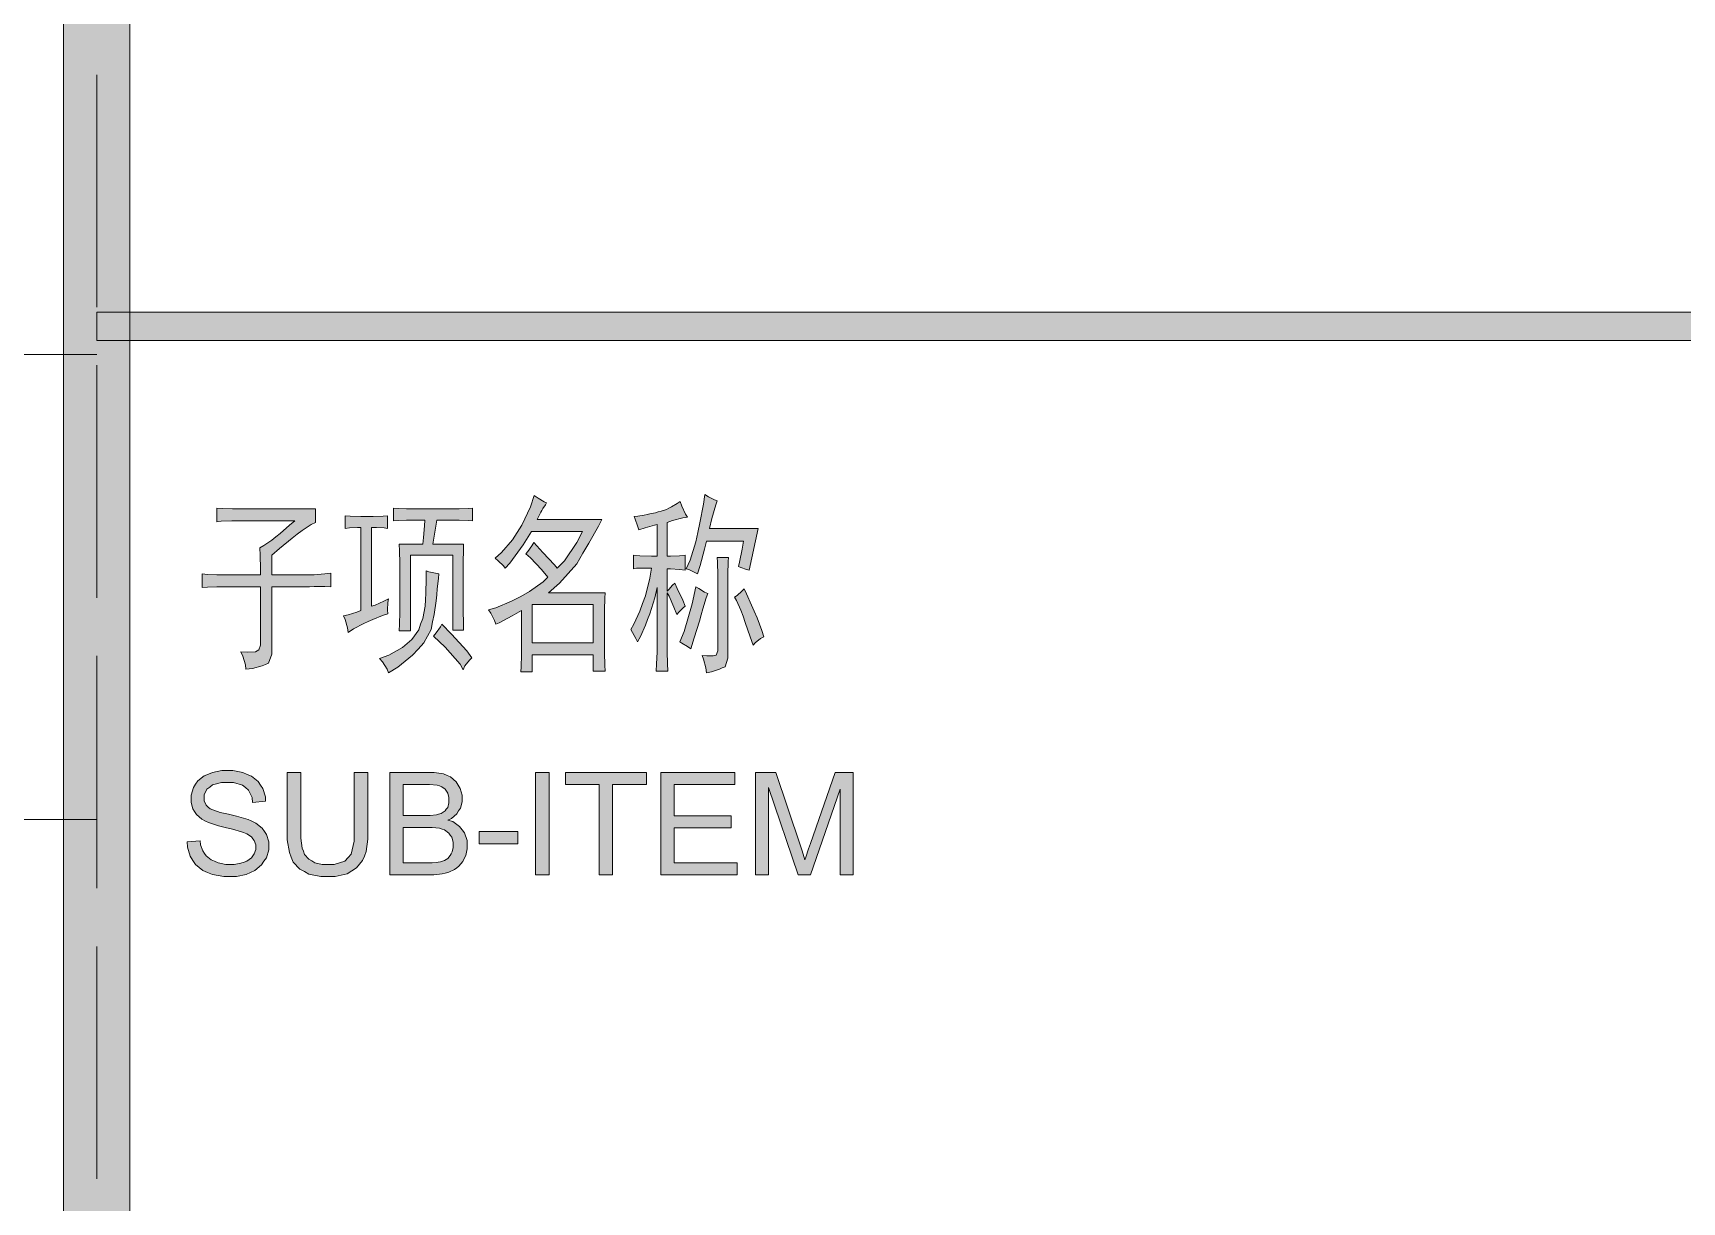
# Model space of a CAD drawing. Header units: millimetres. Extents: x 0 to 829, y 0 to 586.
# Drawn here: x 769.01 to 793.49, y 64.09 to 81.44 of the extents above; entities that cross this region are included whole.
import ezdxf

# ---------------------------------------------------------------- set-up
doc = ezdxf.new("R2010")
doc.units = ezdxf.units.MM

msp = doc.modelspace()

# ---------------------------------------------------------------- hatches: boundary and pattern name
h = msp.add_hatch(color=0)
h.dxf.hatch_style = 2
h.paths.add_polyline_path([(770.449028, 9.860139), (769.464778, 9.860139), (769.464778, 575.772139), (770.449028, 575.772139)])
h = msp.add_hatch(color=0)
h.dxf.hatch_style = 2
h.paths.add_polyline_path([(769.958667, 76.877333), (769.958667, 77.300667), (819.294639, 77.300667), (819.294639, 76.877333)])
h = msp.add_hatch(color=0)
h.paths.add_polyline_path([(776.633222, 74.467861), (776.615583, 74.439639), (776.576778, 74.383194), (776.562667, 74.354972), (776.548556, 74.330278), (776.513278, 74.26325), (776.492111, 74.224444), (777.451667, 74.224444), (777.402278, 74.122139), (777.261167, 73.871667), (777.172972, 73.719972), (777.08125, 73.56475), (776.82725, 73.275472), (776.661444, 73.134361), (777.501056, 73.134361), (777.497528, 73.053222), (777.494, 72.880361), (777.494, 72.792167), (777.494, 72.337083), (777.494, 72.241833), (777.497528, 72.058389), (777.501056, 71.970194), (777.324667, 71.970194), (777.324667, 72.213611), (776.418028, 72.213611), (776.418028, 71.959611), (776.252222, 71.959611), (776.25575, 72.037222), (776.259278, 72.213611), (776.259278, 72.312389), (776.259278, 72.869778), (776.121694, 72.792167), (775.931194, 72.689861), (775.878278, 72.668694), (775.860639, 72.725139), (775.807722, 72.830972), (775.768917, 72.880361), (775.878278, 72.908583), (776.114639, 73.007361), (776.248694, 73.081444), (776.379222, 73.152), (776.580306, 73.296639), (776.650861, 73.367194), (776.559139, 73.480083), (776.396861, 73.652944), (776.326306, 73.712917), (776.354528, 73.744667), (776.4145, 73.829333), (776.442722, 73.878722), (776.576778, 73.734083), (776.749639, 73.547111), (776.791972, 73.50125), (776.897806, 73.607083), (777.084778, 73.878722), (777.165917, 74.044528), (776.410972, 74.044528), (776.283972, 73.846972), (776.089944, 73.575333), (776.019389, 73.50125), (775.994694, 73.536528), (775.917083, 73.607083), (775.867694, 73.645889), (775.962944, 73.730556), (776.12875, 73.921056), (776.195778, 74.030417), (776.266333, 74.13625), (776.393333, 74.411417), (776.449778, 74.577222), (776.506222, 74.538417), (776.597944, 74.4855)])
h.paths.add_polyline_path([(777.324667, 72.39), (777.324667, 72.957972), (776.418028, 72.957972), (776.418028, 72.39)])
h = msp.add_hatch(color=0)
h.dxf.hatch_style = 2
h.paths.add_polyline_path([(777.885583, 72.591083), (777.927917, 72.668694), (778.016111, 72.859194), (778.058444, 72.975611), (778.100778, 73.0885), (778.167806, 73.353083), (778.1925, 73.50125), (778.104306, 73.50125), (777.97025, 73.497722), (777.924389, 73.490667), (777.924389, 73.69175), (778.016111, 73.684694), (778.1925, 73.677639), (778.273639, 73.677639), (778.273639, 74.146833), (778.234833, 74.13625), (778.09725, 74.097444), (778.002, 74.069222), (777.984361, 74.129194), (777.949083, 74.227972), (777.934972, 74.266778), (777.987889, 74.273833), (778.083139, 74.287944), (778.125472, 74.295), (778.167806, 74.305583), (778.248944, 74.323222), (778.291278, 74.333806), (778.333611, 74.344389), (778.411222, 74.372611), (778.450028, 74.39025), (778.488833, 74.407889), (778.569972, 74.457278), (778.615833, 74.489028), (778.640528, 74.418472), (778.696972, 74.302056), (778.725194, 74.256194), (778.654639, 74.245611), (778.502944, 74.206806), (778.425333, 74.178583), (778.425333, 73.677639), (778.471194, 73.677639), (778.60525, 73.684694), (778.689917, 73.69175), (778.689917, 73.4695), (778.60525, 73.480083), (778.471194, 73.490667), (778.425333, 73.490667), (778.425333, 73.159056), (778.450028, 73.18375), (778.502944, 73.24725), (778.534694, 73.279), (778.5735, 73.197861), (778.654639, 73.025), (778.689917, 72.936806), (778.661694, 72.912111), (778.601722, 72.852139), (778.566444, 72.813333), (778.524111, 72.922694), (778.453556, 73.084972), (778.425333, 73.134361), (778.425333, 72.312389), (778.425333, 72.259472), (778.428861, 72.086611), (778.432389, 71.970194), (778.259528, 71.970194), (778.266583, 72.079556), (778.273639, 72.252417), (778.273639, 72.312389), (778.273639, 73.211972), (778.238361, 73.05675), (778.167806, 72.820389), (778.132528, 72.735722), (778.100778, 72.651056), (778.026694, 72.48525), (777.984361, 72.404111), (777.959667, 72.4535), (777.910278, 72.545222)])
h = msp.add_hatch(color=0)
h.dxf.hatch_style = 2
h.paths.add_polyline_path([(779.166167, 74.499611), (779.145, 74.439639), (779.088556, 74.235028), (779.04975, 74.090389), (779.772944, 74.090389), (779.642417, 73.4695), (779.600083, 73.480083), (779.518944, 73.508306), (779.483667, 73.522417), (779.497778, 73.589444), (779.536583, 73.779944), (779.55775, 73.899889), (779.007417, 73.899889), (778.979194, 73.783472), (778.912167, 73.540056), (778.873361, 73.413056), (778.823972, 73.441278), (778.742833, 73.480083), (778.707556, 73.490667), (778.764, 73.617667), (778.848667, 73.889306), (778.880417, 74.030417), (778.908639, 74.171528), (778.961556, 74.450222), (778.982722, 74.591333), (779.035639, 74.556056), (779.127361, 74.513722)])
h = msp.add_hatch(color=0)
h.dxf.hatch_style = 2
h.paths.add_polyline_path([(772.0965, 72.259472), (772.19175, 72.252417), (772.311694, 72.259472), (772.336389, 72.273583), (772.361083, 72.287694), (772.389306, 72.35825), (772.389306, 72.414694), (772.389306, 73.222556), (771.796639, 73.222556), (771.736667, 73.222556), (771.599083, 73.219028), (771.521472, 73.211972), (771.521472, 73.413056), (771.599083, 73.406), (771.736667, 73.402472), (771.796639, 73.402472), (772.389306, 73.402472), (772.389306, 73.490667), (772.38225, 73.69175), (772.378722, 73.801111), (772.438694, 73.836389), (772.555111, 73.917528), (772.615083, 73.966917), (772.678583, 74.016306), (772.816167, 74.13625), (772.897306, 74.19975), (772.047111, 74.19975), (771.958917, 74.19975), (771.803694, 74.196222), (771.736667, 74.189167), (771.736667, 74.39025), (771.824861, 74.383194), (771.9695, 74.379667), (772.029472, 74.379667), (773.204222, 74.379667), (773.204222, 74.178583), (773.140722, 74.146833), (773.003139, 74.058639), (772.929056, 74.002194), (772.854972, 73.94575), (772.668, 73.790528), (772.555111, 73.69175), (772.555111, 73.402472), (773.1125, 73.402472), (773.183056, 73.402472), (773.341806, 73.413056), (773.43, 73.423639), (773.43, 73.222556), (773.341806, 73.229611), (773.183056, 73.229611), (773.1125, 73.222556), (772.555111, 73.222556), (772.555111, 72.337083), (772.555111, 72.224194), (772.505722, 72.090139), (772.459861, 72.068972), (772.410472, 72.047806), (772.265833, 72.012528), (772.170583, 72.001944), (772.163528, 72.065444), (772.124722, 72.192444)])
h = msp.add_hatch(color=0)
h.dxf.hatch_style = 2
h.paths.add_polyline_path([(774.276667, 72.823917), (774.199056, 72.795694), (774.054417, 72.73925), (773.987389, 72.7075), (773.920361, 72.67575), (773.768667, 72.598139), (773.687528, 72.545222), (773.676944, 72.61225), (773.645194, 72.735722), (773.6205, 72.792167), (773.687528, 72.806278), (773.814528, 72.845083), (773.878028, 72.869778), (773.878028, 74.100972), (773.825111, 74.100972), (773.708694, 74.097444), (773.645194, 74.090389), (773.645194, 74.277361), (773.71575, 74.273833), (773.878028, 74.266778), (773.96975, 74.266778), (774.061472, 74.266778), (774.209639, 74.273833), (774.269611, 74.277361), (774.269611, 74.090389), (774.22375, 74.097444), (774.107333, 74.100972), (774.036778, 74.100972), (774.036778, 72.936806), (774.089694, 72.950917), (774.216694, 73.007361), (774.28725, 73.046167), (774.276667, 72.989722), (774.273139, 72.880361)])
h = msp.add_hatch(color=0)
h.dxf.hatch_style = 2
h.paths.add_polyline_path([(775.267972, 74.379667), (775.335, 74.379667), (775.469056, 74.383194), (775.536083, 74.39025), (775.536083, 74.19975), (775.469056, 74.206806), (775.335, 74.213861), (775.267972, 74.213861), (775.003389, 74.213861), (774.989278, 74.122139), (774.961056, 73.94575), (774.943417, 73.857556), (775.402028, 73.857556), (775.3985, 73.772889), (775.394972, 73.589444), (775.394972, 73.490667), (775.394972, 72.936806), (775.394972, 72.862722), (775.3985, 72.686333), (775.402028, 72.5805), (775.243278, 72.5805), (775.243278, 73.69175), (774.611806, 73.69175), (774.611806, 72.569917), (774.446, 72.569917), (774.449528, 72.668694), (774.453056, 72.845083), (774.453056, 72.922694), (774.453056, 73.490667), (774.453056, 73.575333), (774.449528, 73.758778), (774.446, 73.857556), (774.79525, 73.857556), (774.805833, 73.952806), (774.823472, 74.129194), (774.827, 74.213861), (774.618861, 74.213861), (774.555361, 74.213861), (774.428361, 74.206806), (774.361333, 74.19975), (774.361333, 74.39025), (774.428361, 74.383194), (774.555361, 74.379667), (774.618861, 74.379667)])
h = msp.add_hatch(color=0)
h.dxf.hatch_style = 2
h.paths.add_polyline_path([(775.035139, 73.413056), (775.028083, 73.346028), (775.010444, 73.190806), (775.003389, 73.102611), (774.992806, 73.014417), (774.964583, 72.813333), (774.939889, 72.703972), (774.918722, 72.591083), (774.809361, 72.39), (774.728222, 72.298278), (774.643556, 72.206556), (774.424833, 72.030167), (774.28725, 71.9455), (774.266083, 72.001944), (774.199056, 72.107778), (774.153194, 72.157167), (774.290778, 72.206556), (774.495389, 72.319444), (774.565944, 72.379417), (774.632972, 72.442917), (774.735278, 72.584028), (774.7635, 72.668694), (774.79525, 72.753361), (774.830528, 72.933278), (774.837583, 73.028528), (774.841111, 73.127306), (774.844639, 73.338972), (774.844639, 73.458917), (774.886972, 73.444806), (774.982222, 73.423639)])
h = msp.add_hatch(color=0)
h.dxf.hatch_style = 2
h.paths.add_polyline_path([(779.331972, 73.656472), (779.328444, 73.600028), (779.324917, 73.406), (779.324917, 73.268417), (779.324917, 72.270056), (779.324917, 72.164222), (779.282583, 72.037222), (779.24025, 72.019583), (779.197917, 71.998417), (779.0815, 71.963139), (779.007417, 71.9455), (778.996833, 72.019583), (778.961556, 72.146583), (778.940389, 72.203028), (779.010944, 72.195972), (779.106194, 72.195972), (779.127361, 72.203028), (779.152056, 72.206556), (779.173222, 72.273583), (779.173222, 72.337083), (779.173222, 73.268417), (779.173222, 73.395417), (779.169694, 73.589444), (779.166167, 73.656472)])
h = msp.add_hatch(color=0)
h.dxf.hatch_style = 2
h.paths.add_polyline_path([(779.025056, 73.123778), (779.000361, 73.05675), (778.950972, 72.898), (778.926278, 72.806278), (778.901583, 72.714556), (778.823972, 72.464083), (778.774583, 72.301806), (778.725194, 72.337083), (778.640528, 72.386472), (778.608778, 72.404111), (778.675806, 72.559333), (778.79575, 72.968556), (778.848667, 73.222556), (778.891, 73.197861), (778.979194, 73.144944)])
h = msp.add_hatch(color=0)
h.dxf.hatch_style = 2
h.paths.add_polyline_path([(779.564806, 73.190806), (779.600083, 73.12025), (779.674167, 72.950917), (779.7165, 72.859194), (779.758833, 72.763944), (779.829389, 72.573444), (779.857611, 72.481722), (779.808222, 72.4535), (779.727083, 72.39), (779.698861, 72.35825), (779.656528, 72.481722), (779.582444, 72.693389), (779.550694, 72.785111), (779.515417, 72.876833), (779.451917, 73.017944), (779.423694, 73.067333), (779.4625, 73.095556), (779.533056, 73.159056)])
h = msp.add_hatch(color=0)
h.dxf.hatch_style = 2
h.paths.add_polyline_path([(775.077472, 72.668694), (775.222111, 72.520528), (775.447889, 72.270056), (775.5255, 72.16775), (775.486694, 72.136), (775.419667, 72.047806), (775.394972, 71.991361), (775.349111, 72.076028), (775.126861, 72.3265), (774.954, 72.492306), (774.992806, 72.541694), (775.056306, 72.629889)])
h = msp.add_hatch(color=0)
h.dxf.hatch_style = 2
h.paths.add_polyline_path([(771.299222, 69.43725), (771.489722, 69.451361), (771.496778, 69.394917), (771.528528, 69.303194), (771.553222, 69.264389), (771.577917, 69.229111), (771.655528, 69.169139), (771.704917, 69.147972), (771.757833, 69.123278), (771.87425, 69.102111), (771.93775, 69.102111), (771.994194, 69.102111), (772.0965, 69.11975), (772.142361, 69.137389), (772.184694, 69.1515), (772.251722, 69.200889), (772.272889, 69.229111), (772.294056, 69.260861), (772.315222, 69.324361), (772.315222, 69.359639), (772.315222, 69.394917), (772.294056, 69.458417), (772.272889, 69.483111), (772.251722, 69.511333), (772.184694, 69.557194), (772.135306, 69.574833), (772.103556, 69.585417), (771.9695, 69.624222), (771.863667, 69.648917), (771.761361, 69.673611), (771.613194, 69.723), (771.570861, 69.744167), (771.517944, 69.772389), (771.436806, 69.842944), (771.408583, 69.885278), (771.383889, 69.927611), (771.355667, 70.022861), (771.355667, 70.075778), (771.355667, 70.132222), (771.390944, 70.241583), (771.422694, 70.290972), (771.454444, 70.340361), (771.549694, 70.417972), (771.613194, 70.442667), (771.676694, 70.467361), (771.814278, 70.495583), (771.891889, 70.495583), (771.976556, 70.495583), (772.124722, 70.467361), (772.188222, 70.439139), (772.25525, 70.410917), (772.354028, 70.333306), (772.389306, 70.280389), (772.421056, 70.227472), (772.459861, 70.107528), (772.463389, 70.0405), (772.269361, 70.022861), (772.262306, 70.096944), (772.209389, 70.206306), (772.163528, 70.241583), (772.117667, 70.280389), (771.987139, 70.315667), (771.898944, 70.315667), (771.807222, 70.315667), (771.676694, 70.283917), (771.634361, 70.248639), (771.592028, 70.216889), (771.549694, 70.13575), (771.549694, 70.086361), (771.549694, 70.047556), (771.577917, 69.980528), (771.609667, 69.952306), (771.637889, 69.927611), (771.789583, 69.871167), (771.913056, 69.846472), (772.033, 69.81825), (772.202333, 69.768861), (772.248194, 69.747694), (772.315222, 69.715944), (772.414, 69.638333), (772.44575, 69.592472), (772.4775, 69.546611), (772.50925, 69.43725), (772.50925, 69.377278), (772.50925, 69.317306), (772.473972, 69.200889), (772.438694, 69.147972), (772.403417, 69.095056), (772.304639, 69.010389), (772.237611, 68.982167), (772.174111, 68.950417), (772.029472, 68.922194), (771.948333, 68.922194), (771.8425, 68.922194), (771.673167, 68.950417), (771.602611, 68.982167), (771.532056, 69.010389), (771.422694, 69.102111), (771.383889, 69.162083), (771.345083, 69.222056), (771.30275, 69.359639)])
h = msp.add_hatch(color=0)
h.dxf.hatch_style = 2
h.paths.add_polyline_path([(773.77925, 70.467361), (773.980333, 70.467361), (773.980333, 69.588944), (773.980333, 69.476056), (773.955639, 69.292611), (773.930944, 69.225583), (773.902722, 69.158556), (773.811, 69.049194), (773.743972, 69.006861), (773.673417, 68.964528), (773.497028, 68.922194), (773.387667, 68.922194), (773.281833, 68.922194), (773.105444, 68.957472), (773.038417, 68.996278), (772.971389, 69.031556), (772.872611, 69.137389), (772.844389, 69.207944), (772.816167, 69.2785), (772.784417, 69.469), (772.784417, 69.588944), (772.784417, 70.467361), (772.9855, 70.467361), (772.9855, 69.588944), (772.9855, 69.490167), (773.006667, 69.345528), (773.024306, 69.299667), (773.041944, 69.250278), (773.105444, 69.179722), (773.151306, 69.155028), (773.193639, 69.126806), (773.303, 69.102111), (773.370028, 69.102111), (773.479389, 69.102111), (773.638139, 69.1515), (773.687528, 69.204417), (773.733389, 69.253806), (773.77925, 69.447833), (773.77925, 69.588944)])
h = msp.add_hatch(color=0)
h.paths.add_polyline_path([(774.304889, 68.946889), (774.304889, 70.467361), (774.876389, 70.467361), (774.964583, 70.467361), (775.105694, 70.446194), (775.158611, 70.4215), (775.208, 70.400333), (775.292667, 70.329778), (775.320889, 70.280389), (775.352639, 70.231), (775.380861, 70.132222), (775.380861, 70.079306), (775.380861, 70.029917), (775.356167, 69.938194), (775.327944, 69.895861), (775.30325, 69.853528), (775.222111, 69.782972), (775.169194, 69.758278), (775.23975, 69.737111), (775.342056, 69.666556), (775.380861, 69.617167), (775.416139, 69.571306), (775.454944, 69.454889), (775.454944, 69.387861), (775.454944, 69.334944), (775.433778, 69.236167), (775.409083, 69.190306), (775.387917, 69.144444), (775.331472, 69.073889), (775.299722, 69.049194), (775.264444, 69.0245), (775.183306, 68.985694), (775.130389, 68.971583), (775.081, 68.961), (774.957528, 68.946889), (774.886972, 68.946889)])
h.paths.add_polyline_path([(774.505972, 69.126806), (774.886972, 69.126806), (774.936361, 69.126806), (775.003389, 69.130333), (775.024556, 69.133861), (775.059833, 69.140917), (775.116278, 69.162083), (775.140972, 69.176194), (775.165667, 69.190306), (775.200944, 69.232639), (775.218583, 69.260861), (775.232694, 69.289083), (775.246806, 69.352583), (775.246806, 69.387861), (775.246806, 69.430194), (775.225639, 69.504278), (775.204472, 69.536028), (775.183306, 69.567778), (775.119806, 69.613639), (775.081, 69.624222), (775.042194, 69.638333), (774.932833, 69.648917), (774.85875, 69.648917), (774.505972, 69.648917)])
h.paths.add_polyline_path([(774.505972, 69.828833), (774.837583, 69.828833), (774.904611, 69.828833), (774.999861, 69.839417), (775.028083, 69.846472), (775.066889, 69.857056), (775.126861, 69.895861), (775.1445, 69.924083), (775.165667, 69.948778), (775.183306, 70.015806), (775.183306, 70.054611), (775.183306, 70.093417), (775.165667, 70.160444), (775.148028, 70.188667), (775.130389, 70.216889), (775.077472, 70.255694), (775.042194, 70.266278), (775.010444, 70.276861), (774.894028, 70.287444), (774.812889, 70.287444), (774.505972, 70.287444)])
h = msp.add_hatch(color=0)
h.dxf.hatch_style = 2
h.paths.add_polyline_path([(776.470944, 68.946889), (776.470944, 70.467361), (776.672028, 70.467361), (776.672028, 68.946889)])
h = msp.add_hatch(color=0)
h.dxf.hatch_style = 2
h.paths.add_polyline_path([(777.412861, 68.946889), (777.412861, 70.287444), (776.915444, 70.287444), (776.915444, 70.467361), (778.118417, 70.467361), (778.118417, 70.287444), (777.613944, 70.287444), (777.613944, 68.946889)])
h = msp.add_hatch(color=0)
h.dxf.hatch_style = 2
h.paths.add_polyline_path([(778.330083, 68.946889), (778.330083, 70.467361), (779.427222, 70.467361), (779.427222, 70.287444), (778.527639, 70.287444), (778.527639, 69.825306), (779.370778, 69.825306), (779.370778, 69.645389), (778.527639, 69.645389), (778.527639, 69.126806), (779.4625, 69.126806), (779.4625, 68.946889)])
h = msp.add_hatch(color=0)
h.dxf.hatch_style = 2
h.paths.add_polyline_path([(779.734139, 68.946889), (779.734139, 70.467361), (780.037528, 70.467361), (780.397361, 69.391389), (780.422056, 69.317306), (780.457333, 69.204417), (780.467917, 69.169139), (780.482028, 69.207944), (780.520833, 69.331417), (780.549056, 69.412556), (780.915944, 70.467361), (781.184056, 70.467361), (781.184056, 68.946889), (780.990028, 68.946889), (780.990028, 70.220417), (780.549056, 68.946889), (780.365611, 68.946889), (779.928167, 70.241583), (779.928167, 68.946889)])
h = msp.add_hatch(color=0)
h.dxf.hatch_style = 2
h.paths.add_polyline_path([(775.634861, 69.4055), (775.634861, 69.592472), (776.206361, 69.592472), (776.206361, 69.4055)])

# ---------------------------------------------------------------- linework, layer by layer
at = {"color": 0, "lineweight": 0}
for points in [[(770.449028, 9.860139), (769.464778, 9.860139), (769.464778, 575.772139), (770.449028, 575.772139)], [(769.958667, 76.877333), (769.958667, 77.300667), (819.294639, 77.300667), (819.294639, 76.877333)], [(776.633222, 74.467861), (776.615583, 74.439639), (776.576778, 74.383194), (776.562667, 74.354972), (776.548556, 74.330278), (776.513278, 74.26325), (776.492111, 74.224444), (777.451667, 74.224444), (777.402278, 74.122139), (777.261167, 73.871667), (777.172972, 73.719972), (777.08125, 73.56475), (776.82725, 73.275472), (776.661444, 73.134361), (777.501056, 73.134361), (777.497528, 73.053222), (777.494, 72.880361), (777.494, 72.792167), (777.494, 72.337083), (777.494, 72.241833), (777.497528, 72.058389), (777.501056, 71.970194), (777.324667, 71.970194), (777.324667, 72.213611), (776.418028, 72.213611), (776.418028, 71.959611), (776.252222, 71.959611), (776.25575, 72.037222), (776.259278, 72.213611), (776.259278, 72.312389), (776.259278, 72.869778), (776.121694, 72.792167), (775.931194, 72.689861), (775.878278, 72.668694), (775.860639, 72.725139), (775.807722, 72.830972), (775.768917, 72.880361), (775.878278, 72.908583), (776.114639, 73.007361), (776.248694, 73.081444), (776.379222, 73.152), (776.580306, 73.296639), (776.650861, 73.367194), (776.559139, 73.480083), (776.396861, 73.652944), (776.326306, 73.712917), (776.354528, 73.744667), (776.4145, 73.829333), (776.442722, 73.878722), (776.576778, 73.734083), (776.749639, 73.547111), (776.791972, 73.50125), (776.897806, 73.607083), (777.084778, 73.878722), (777.165917, 74.044528), (776.410972, 74.044528), (776.283972, 73.846972), (776.089944, 73.575333), (776.019389, 73.50125), (775.994694, 73.536528), (775.917083, 73.607083), (775.867694, 73.645889), (775.962944, 73.730556), (776.12875, 73.921056), (776.195778, 74.030417), (776.266333, 74.13625), (776.393333, 74.411417), (776.449778, 74.577222), (776.506222, 74.538417), (776.597944, 74.4855)], [(777.885583, 72.591083), (777.927917, 72.668694), (778.016111, 72.859194), (778.058444, 72.975611), (778.100778, 73.0885), (778.167806, 73.353083), (778.1925, 73.50125), (778.104306, 73.50125), (777.97025, 73.497722), (777.924389, 73.490667), (777.924389, 73.69175), (778.016111, 73.684694), (778.1925, 73.677639), (778.273639, 73.677639), (778.273639, 74.146833), (778.234833, 74.13625), (778.09725, 74.097444), (778.002, 74.069222), (777.984361, 74.129194), (777.949083, 74.227972), (777.934972, 74.266778), (777.987889, 74.273833), (778.083139, 74.287944), (778.125472, 74.295), (778.167806, 74.305583), (778.248944, 74.323222), (778.291278, 74.333806), (778.333611, 74.344389), (778.411222, 74.372611), (778.450028, 74.39025), (778.488833, 74.407889), (778.569972, 74.457278), (778.615833, 74.489028), (778.640528, 74.418472), (778.696972, 74.302056), (778.725194, 74.256194), (778.654639, 74.245611), (778.502944, 74.206806), (778.425333, 74.178583), (778.425333, 73.677639), (778.471194, 73.677639), (778.60525, 73.684694), (778.689917, 73.69175), (778.689917, 73.4695), (778.60525, 73.480083), (778.471194, 73.490667), (778.425333, 73.490667), (778.425333, 73.159056), (778.450028, 73.18375), (778.502944, 73.24725), (778.534694, 73.279), (778.5735, 73.197861), (778.654639, 73.025), (778.689917, 72.936806), (778.661694, 72.912111), (778.601722, 72.852139), (778.566444, 72.813333), (778.524111, 72.922694), (778.453556, 73.084972), (778.425333, 73.134361), (778.425333, 72.312389), (778.425333, 72.259472), (778.428861, 72.086611), (778.432389, 71.970194), (778.259528, 71.970194), (778.266583, 72.079556), (778.273639, 72.252417), (778.273639, 72.312389), (778.273639, 73.211972), (778.238361, 73.05675), (778.167806, 72.820389), (778.132528, 72.735722), (778.100778, 72.651056), (778.026694, 72.48525), (777.984361, 72.404111), (777.959667, 72.4535), (777.910278, 72.545222)], [(779.166167, 74.499611), (779.145, 74.439639), (779.088556, 74.235028), (779.04975, 74.090389), (779.772944, 74.090389), (779.642417, 73.4695), (779.600083, 73.480083), (779.518944, 73.508306), (779.483667, 73.522417), (779.497778, 73.589444), (779.536583, 73.779944), (779.55775, 73.899889), (779.007417, 73.899889), (778.979194, 73.783472), (778.912167, 73.540056), (778.873361, 73.413056), (778.823972, 73.441278), (778.742833, 73.480083), (778.707556, 73.490667), (778.764, 73.617667), (778.848667, 73.889306), (778.880417, 74.030417), (778.908639, 74.171528), (778.961556, 74.450222), (778.982722, 74.591333), (779.035639, 74.556056), (779.127361, 74.513722)], [(772.0965, 72.259472), (772.19175, 72.252417), (772.311694, 72.259472), (772.336389, 72.273583), (772.361083, 72.287694), (772.389306, 72.35825), (772.389306, 72.414694), (772.389306, 73.222556), (771.796639, 73.222556), (771.736667, 73.222556), (771.599083, 73.219028), (771.521472, 73.211972), (771.521472, 73.413056), (771.599083, 73.406), (771.736667, 73.402472), (771.796639, 73.402472), (772.389306, 73.402472), (772.389306, 73.490667), (772.38225, 73.69175), (772.378722, 73.801111), (772.438694, 73.836389), (772.555111, 73.917528), (772.615083, 73.966917), (772.678583, 74.016306), (772.816167, 74.13625), (772.897306, 74.19975), (772.047111, 74.19975), (771.958917, 74.19975), (771.803694, 74.196222), (771.736667, 74.189167), (771.736667, 74.39025), (771.824861, 74.383194), (771.9695, 74.379667), (772.029472, 74.379667), (773.204222, 74.379667), (773.204222, 74.178583), (773.140722, 74.146833), (773.003139, 74.058639), (772.929056, 74.002194), (772.854972, 73.94575), (772.668, 73.790528), (772.555111, 73.69175), (772.555111, 73.402472), (773.1125, 73.402472), (773.183056, 73.402472), (773.341806, 73.413056), (773.43, 73.423639), (773.43, 73.222556), (773.341806, 73.229611), (773.183056, 73.229611), (773.1125, 73.222556), (772.555111, 73.222556), (772.555111, 72.337083), (772.555111, 72.224194), (772.505722, 72.090139), (772.459861, 72.068972), (772.410472, 72.047806), (772.265833, 72.012528), (772.170583, 72.001944), (772.163528, 72.065444), (772.124722, 72.192444)], [(774.276667, 72.823917), (774.199056, 72.795694), (774.054417, 72.73925), (773.987389, 72.7075), (773.920361, 72.67575), (773.768667, 72.598139), (773.687528, 72.545222), (773.676944, 72.61225), (773.645194, 72.735722), (773.6205, 72.792167), (773.687528, 72.806278), (773.814528, 72.845083), (773.878028, 72.869778), (773.878028, 74.100972), (773.825111, 74.100972), (773.708694, 74.097444), (773.645194, 74.090389), (773.645194, 74.277361), (773.71575, 74.273833), (773.878028, 74.266778), (773.96975, 74.266778), (774.061472, 74.266778), (774.209639, 74.273833), (774.269611, 74.277361), (774.269611, 74.090389), (774.22375, 74.097444), (774.107333, 74.100972), (774.036778, 74.100972), (774.036778, 72.936806), (774.089694, 72.950917), (774.216694, 73.007361), (774.28725, 73.046167), (774.276667, 72.989722), (774.273139, 72.880361)], [(775.267972, 74.379667), (775.335, 74.379667), (775.469056, 74.383194), (775.536083, 74.39025), (775.536083, 74.19975), (775.469056, 74.206806), (775.335, 74.213861), (775.267972, 74.213861), (775.003389, 74.213861), (774.989278, 74.122139), (774.961056, 73.94575), (774.943417, 73.857556), (775.402028, 73.857556), (775.3985, 73.772889), (775.394972, 73.589444), (775.394972, 73.490667), (775.394972, 72.936806), (775.394972, 72.862722), (775.3985, 72.686333), (775.402028, 72.5805), (775.243278, 72.5805), (775.243278, 73.69175), (774.611806, 73.69175), (774.611806, 72.569917), (774.446, 72.569917), (774.449528, 72.668694), (774.453056, 72.845083), (774.453056, 72.922694), (774.453056, 73.490667), (774.453056, 73.575333), (774.449528, 73.758778), (774.446, 73.857556), (774.79525, 73.857556), (774.805833, 73.952806), (774.823472, 74.129194), (774.827, 74.213861), (774.618861, 74.213861), (774.555361, 74.213861), (774.428361, 74.206806), (774.361333, 74.19975), (774.361333, 74.39025), (774.428361, 74.383194), (774.555361, 74.379667), (774.618861, 74.379667)], [(775.035139, 73.413056), (775.028083, 73.346028), (775.010444, 73.190806), (775.003389, 73.102611), (774.992806, 73.014417), (774.964583, 72.813333), (774.939889, 72.703972), (774.918722, 72.591083), (774.809361, 72.39), (774.728222, 72.298278), (774.643556, 72.206556), (774.424833, 72.030167), (774.28725, 71.9455), (774.266083, 72.001944), (774.199056, 72.107778), (774.153194, 72.157167), (774.290778, 72.206556), (774.495389, 72.319444), (774.565944, 72.379417), (774.632972, 72.442917), (774.735278, 72.584028), (774.7635, 72.668694), (774.79525, 72.753361), (774.830528, 72.933278), (774.837583, 73.028528), (774.841111, 73.127306), (774.844639, 73.338972), (774.844639, 73.458917), (774.886972, 73.444806), (774.982222, 73.423639)], [(779.331972, 73.656472), (779.328444, 73.600028), (779.324917, 73.406), (779.324917, 73.268417), (779.324917, 72.270056), (779.324917, 72.164222), (779.282583, 72.037222), (779.24025, 72.019583), (779.197917, 71.998417), (779.0815, 71.963139), (779.007417, 71.9455), (778.996833, 72.019583), (778.961556, 72.146583), (778.940389, 72.203028), (779.010944, 72.195972), (779.106194, 72.195972), (779.127361, 72.203028), (779.152056, 72.206556), (779.173222, 72.273583), (779.173222, 72.337083), (779.173222, 73.268417), (779.173222, 73.395417), (779.169694, 73.589444), (779.166167, 73.656472)], [(779.025056, 73.123778), (779.000361, 73.05675), (778.950972, 72.898), (778.926278, 72.806278), (778.901583, 72.714556), (778.823972, 72.464083), (778.774583, 72.301806), (778.725194, 72.337083), (778.640528, 72.386472), (778.608778, 72.404111), (778.675806, 72.559333), (778.79575, 72.968556), (778.848667, 73.222556), (778.891, 73.197861), (778.979194, 73.144944)], [(779.564806, 73.190806), (779.600083, 73.12025), (779.674167, 72.950917), (779.7165, 72.859194), (779.758833, 72.763944), (779.829389, 72.573444), (779.857611, 72.481722), (779.808222, 72.4535), (779.727083, 72.39), (779.698861, 72.35825), (779.656528, 72.481722), (779.582444, 72.693389), (779.550694, 72.785111), (779.515417, 72.876833), (779.451917, 73.017944), (779.423694, 73.067333), (779.4625, 73.095556), (779.533056, 73.159056)], [(777.324667, 72.39), (777.324667, 72.957972), (776.418028, 72.957972), (776.418028, 72.39)], [(775.077472, 72.668694), (775.222111, 72.520528), (775.447889, 72.270056), (775.5255, 72.16775), (775.486694, 72.136), (775.419667, 72.047806), (775.394972, 71.991361), (775.349111, 72.076028), (775.126861, 72.3265), (774.954, 72.492306), (774.992806, 72.541694), (775.056306, 72.629889)], [(771.299222, 69.43725), (771.489722, 69.451361), (771.496778, 69.394917), (771.528528, 69.303194), (771.553222, 69.264389), (771.577917, 69.229111), (771.655528, 69.169139), (771.704917, 69.147972), (771.757833, 69.123278), (771.87425, 69.102111), (771.93775, 69.102111), (771.994194, 69.102111), (772.0965, 69.11975), (772.142361, 69.137389), (772.184694, 69.1515), (772.251722, 69.200889), (772.272889, 69.229111), (772.294056, 69.260861), (772.315222, 69.324361), (772.315222, 69.359639), (772.315222, 69.394917), (772.294056, 69.458417), (772.272889, 69.483111), (772.251722, 69.511333), (772.184694, 69.557194), (772.135306, 69.574833), (772.103556, 69.585417), (771.9695, 69.624222), (771.863667, 69.648917), (771.761361, 69.673611), (771.613194, 69.723), (771.570861, 69.744167), (771.517944, 69.772389), (771.436806, 69.842944), (771.408583, 69.885278), (771.383889, 69.927611), (771.355667, 70.022861), (771.355667, 70.075778), (771.355667, 70.132222), (771.390944, 70.241583), (771.422694, 70.290972), (771.454444, 70.340361), (771.549694, 70.417972), (771.613194, 70.442667), (771.676694, 70.467361), (771.814278, 70.495583), (771.891889, 70.495583), (771.976556, 70.495583), (772.124722, 70.467361), (772.188222, 70.439139), (772.25525, 70.410917), (772.354028, 70.333306), (772.389306, 70.280389), (772.421056, 70.227472), (772.459861, 70.107528), (772.463389, 70.0405), (772.269361, 70.022861), (772.262306, 70.096944), (772.209389, 70.206306), (772.163528, 70.241583), (772.117667, 70.280389), (771.987139, 70.315667), (771.898944, 70.315667), (771.807222, 70.315667), (771.676694, 70.283917), (771.634361, 70.248639), (771.592028, 70.216889), (771.549694, 70.13575), (771.549694, 70.086361), (771.549694, 70.047556), (771.577917, 69.980528), (771.609667, 69.952306), (771.637889, 69.927611), (771.789583, 69.871167), (771.913056, 69.846472), (772.033, 69.81825), (772.202333, 69.768861), (772.248194, 69.747694), (772.315222, 69.715944), (772.414, 69.638333), (772.44575, 69.592472), (772.4775, 69.546611), (772.50925, 69.43725), (772.50925, 69.377278), (772.50925, 69.317306), (772.473972, 69.200889), (772.438694, 69.147972), (772.403417, 69.095056), (772.304639, 69.010389), (772.237611, 68.982167), (772.174111, 68.950417), (772.029472, 68.922194), (771.948333, 68.922194), (771.8425, 68.922194), (771.673167, 68.950417), (771.602611, 68.982167), (771.532056, 69.010389), (771.422694, 69.102111), (771.383889, 69.162083), (771.345083, 69.222056), (771.30275, 69.359639)], [(773.77925, 70.467361), (773.980333, 70.467361), (773.980333, 69.588944), (773.980333, 69.476056), (773.955639, 69.292611), (773.930944, 69.225583), (773.902722, 69.158556), (773.811, 69.049194), (773.743972, 69.006861), (773.673417, 68.964528), (773.497028, 68.922194), (773.387667, 68.922194), (773.281833, 68.922194), (773.105444, 68.957472), (773.038417, 68.996278), (772.971389, 69.031556), (772.872611, 69.137389), (772.844389, 69.207944), (772.816167, 69.2785), (772.784417, 69.469), (772.784417, 69.588944), (772.784417, 70.467361), (772.9855, 70.467361), (772.9855, 69.588944), (772.9855, 69.490167), (773.006667, 69.345528), (773.024306, 69.299667), (773.041944, 69.250278), (773.105444, 69.179722), (773.151306, 69.155028), (773.193639, 69.126806), (773.303, 69.102111), (773.370028, 69.102111), (773.479389, 69.102111), (773.638139, 69.1515), (773.687528, 69.204417), (773.733389, 69.253806), (773.77925, 69.447833), (773.77925, 69.588944)], [(774.304889, 68.946889), (774.304889, 70.467361), (774.876389, 70.467361), (774.964583, 70.467361), (775.105694, 70.446194), (775.158611, 70.4215), (775.208, 70.400333), (775.292667, 70.329778), (775.320889, 70.280389), (775.352639, 70.231), (775.380861, 70.132222), (775.380861, 70.079306), (775.380861, 70.029917), (775.356167, 69.938194), (775.327944, 69.895861), (775.30325, 69.853528), (775.222111, 69.782972), (775.169194, 69.758278), (775.23975, 69.737111), (775.342056, 69.666556), (775.380861, 69.617167), (775.416139, 69.571306), (775.454944, 69.454889), (775.454944, 69.387861), (775.454944, 69.334944), (775.433778, 69.236167), (775.409083, 69.190306), (775.387917, 69.144444), (775.331472, 69.073889), (775.299722, 69.049194), (775.264444, 69.0245), (775.183306, 68.985694), (775.130389, 68.971583), (775.081, 68.961), (774.957528, 68.946889), (774.886972, 68.946889)], [(774.505972, 69.828833), (774.837583, 69.828833), (774.904611, 69.828833), (774.999861, 69.839417), (775.028083, 69.846472), (775.066889, 69.857056), (775.126861, 69.895861), (775.1445, 69.924083), (775.165667, 69.948778), (775.183306, 70.015806), (775.183306, 70.054611), (775.183306, 70.093417), (775.165667, 70.160444), (775.148028, 70.188667), (775.130389, 70.216889), (775.077472, 70.255694), (775.042194, 70.266278), (775.010444, 70.276861), (774.894028, 70.287444), (774.812889, 70.287444), (774.505972, 70.287444)], [(776.470944, 68.946889), (776.470944, 70.467361), (776.672028, 70.467361), (776.672028, 68.946889)], [(777.412861, 68.946889), (777.412861, 70.287444), (776.915444, 70.287444), (776.915444, 70.467361), (778.118417, 70.467361), (778.118417, 70.287444), (777.613944, 70.287444), (777.613944, 68.946889)], [(778.330083, 68.946889), (778.330083, 70.467361), (779.427222, 70.467361), (779.427222, 70.287444), (778.527639, 70.287444), (778.527639, 69.825306), (779.370778, 69.825306), (779.370778, 69.645389), (778.527639, 69.645389), (778.527639, 69.126806), (779.4625, 69.126806), (779.4625, 68.946889)], [(779.734139, 68.946889), (779.734139, 70.467361), (780.037528, 70.467361), (780.397361, 69.391389), (780.422056, 69.317306), (780.457333, 69.204417), (780.467917, 69.169139), (780.482028, 69.207944), (780.520833, 69.331417), (780.549056, 69.412556), (780.915944, 70.467361), (781.184056, 70.467361), (781.184056, 68.946889), (780.990028, 68.946889), (780.990028, 70.220417), (780.549056, 68.946889), (780.365611, 68.946889), (779.928167, 70.241583), (779.928167, 68.946889)], [(774.505972, 69.126806), (774.886972, 69.126806), (774.936361, 69.126806), (775.003389, 69.130333), (775.024556, 69.133861), (775.059833, 69.140917), (775.116278, 69.162083), (775.140972, 69.176194), (775.165667, 69.190306), (775.200944, 69.232639), (775.218583, 69.260861), (775.232694, 69.289083), (775.246806, 69.352583), (775.246806, 69.387861), (775.246806, 69.430194), (775.225639, 69.504278), (775.204472, 69.536028), (775.183306, 69.567778), (775.119806, 69.613639), (775.081, 69.624222), (775.042194, 69.638333), (774.932833, 69.648917), (774.85875, 69.648917), (774.505972, 69.648917)], [(775.634861, 69.4055), (775.634861, 69.592472), (776.206361, 69.592472), (776.206361, 69.4055)]]:
    msp.add_lwpolyline(points, close=True, dxfattribs=at)
for points in [[(769.958667, 77.37475), (769.958667, 80.824917)], [(607.47275, 76.669194), (769.958667, 76.669194)], [(769.958667, 73.060278), (769.958667, 76.513972)], [(769.958667, 68.749333), (769.958667, 72.1995)], [(607.47275, 69.768861), (769.958667, 69.768861)], [(769.958667, 64.434861), (769.958667, 67.885028)]]:
    msp.add_lwpolyline(points, dxfattribs=at)

doc.saveas('drawing.dxf')
